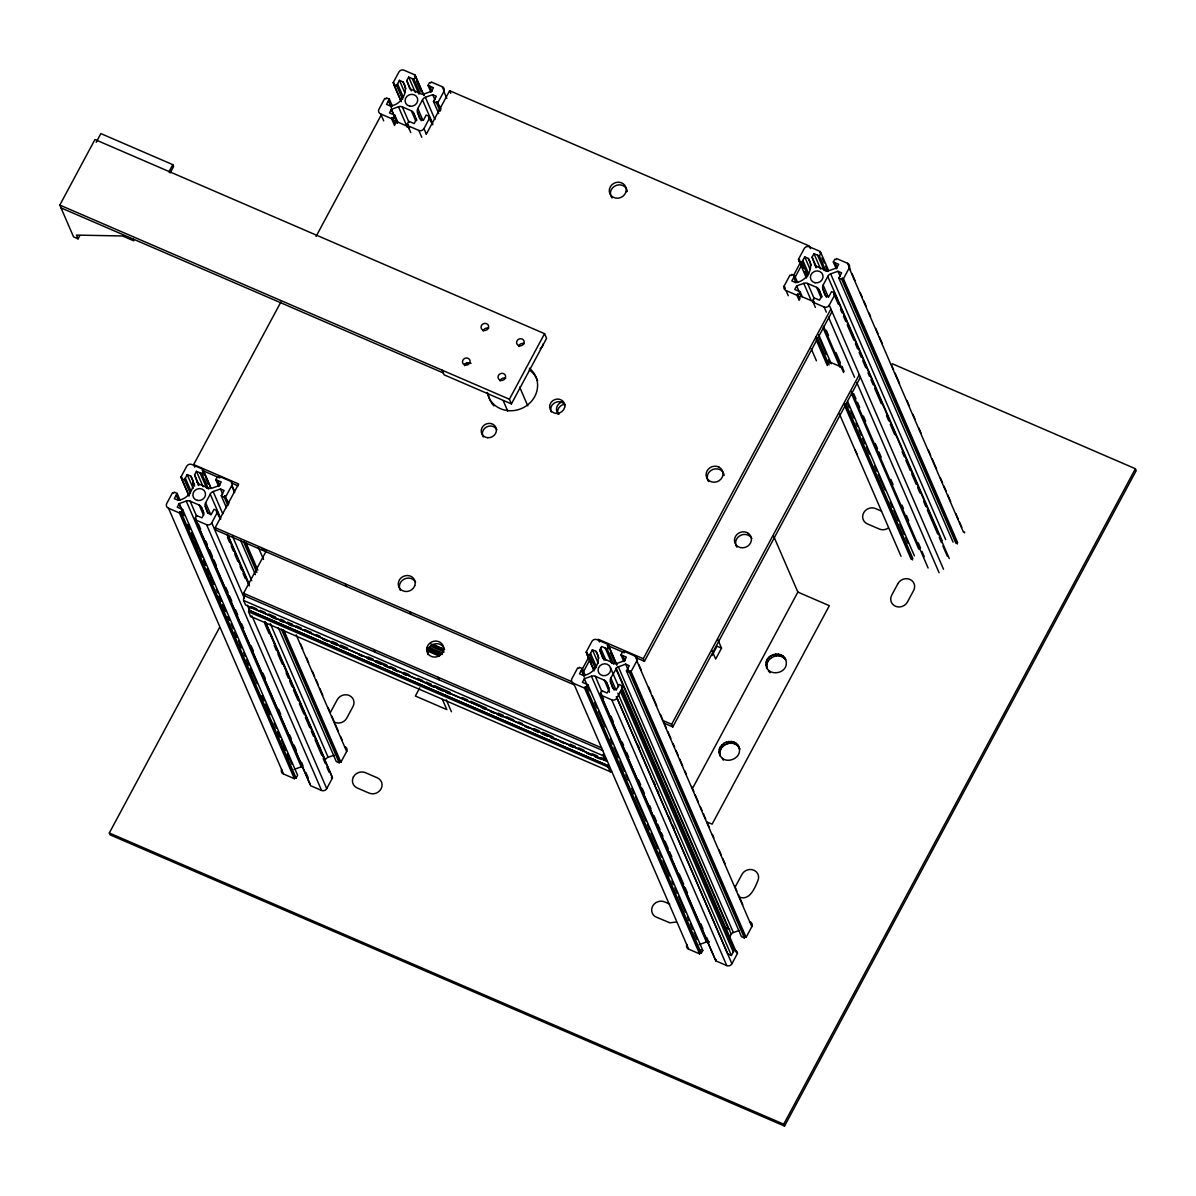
<?xml version="1.0" encoding="UTF-8"?>
<svg xmlns="http://www.w3.org/2000/svg" width="1196" height="1196" viewBox="0 0 1196 1196"><rect width="100%" height="100%" fill="white"/><g stroke="black" fill="none" stroke-linecap="round" stroke-linejoin="round"><path stroke-width="1.5" d="M719.155 751.865L720.426 756.156C713.085 743.194 736.99 734.598 739.771 749.294L737.857 745.228M719.977 753.734C719.394 744.316 733.223 739.263 738.665 747.096M766.053 664.468C765.141 652.463 785.593 649.877 786.31 662.449C787.237 674.454 766.771 677.041 766.053 664.468L767.324 668.773L766.501 666.89M766.86 666.336C766.292 656.918 780.106 651.88 785.548 659.699L784.74 657.83M735.435 886.52L742.507 873.469A8.985 8.252 -23.4 0 1 754.377 870.434A8.985 8.252 -23.4 0 1 757.636 881.228C754.855 887.866 749.862 900.603 739.98 897.269M810.454 248.633L809.318 246.017L449.636 90.702L426.195 134.401M79.803 235.597L78.069 238.841L73.569 236.898L59.8 205.069L94.962 139.528L544.569 333.669L546.602 338.348L511.425 403.904L444.15 374.841L442.116 370.162M96.188 142.339L100.868 133.593L172.807 164.659L173.614 166.528L170.146 172.986M168.905 171.94L172.807 164.659M189.103 495.862L180.94 477.01L186.681 466.305A3.857 3.528 -23.4 0 1 191.823 464.482L202.827 469.236L210.989 488.103M401.318 101.615L393.155 82.748L398.896 72.044A3.857 3.528 -23.4 0 1 404.039 70.22L415.042 74.974L423.952 95.545M188.893 495.727L181.478 478.579L182.061 477.488L180.94 477.01M401.109 101.466L393.693 84.318L394.276 83.227L393.155 82.748M294.395 778.701L179.385 512.935L179.968 511.843L294.978 777.609L294.395 778.701L283.512 773.991L168.501 508.225A3.857 3.528 -23.4 0 1 166.693 503.576L172.508 492.737L173.629 493.23L174.212 492.139L177.143 493.395L174.317 498.642L178.01 500.227C188.819 499.405 197.445 485.636 190.807 476.158L187.219 474.603L184.408 479.85L190.343 493.559M383.692 120.826L380.717 113.964A3.857 3.528 -23.4 0 1 378.908 109.314L384.723 98.476L385.845 98.969L386.428 97.878L389.358 99.133L386.532 104.381L390.225 105.966C401.034 105.143 409.66 91.374 403.022 81.896L399.434 80.341L396.624 85.589L402.559 99.298M194.813 467.188L193.677 464.571L280.851 302.08M316.073 236.434L381.225 114.98M203.843 512.83L201.616 507.687A5.113 4.694 -23.4 0 0 199.134 505.041L190.104 501.154A5.128 4.709 -23.4 0 0 186.247 501.049L179.146 503.576L177.232 507.164L182.629 509.481L297.625 775.247L296.1 778.088L294.978 777.609M198.461 485.456L194.574 474.827L196.458 471.329L201.84 473.661L208.523 489.089M443.731 90.148L442.251 86.725L431.233 81.971L430.65 83.062L429.528 82.569L428.004 85.409L433.401 87.742L431.472 91.33L424.371 93.841A5.128 4.709 -23.4 0 1 420.514 93.751L409.794 88.698L406.79 80.566L408.673 77.067L414.055 79.399L419.99 93.109M202.827 469.236L202.244 470.327L203.365 470.82L210.795 487.968M394.575 125.535L391.6 118.673L392.183 117.582L395.532 123.218M415.042 74.974L414.459 76.066L415.58 76.559L423.743 95.411M296.1 778.088L181.104 512.322L182.629 509.481M201.84 473.661L203.365 470.82M393.32 118.06L394.83 115.22L389.448 112.902L391.361 109.314L398.462 106.788A5.128 4.709 -23.4 0 1 402.319 106.893L411.349 110.794A5.113 4.694 -23.4 0 1 413.831 113.426L416.806 120.288M414.055 79.399L415.58 76.559M310.048 784.113L195.038 518.346L196.563 515.506L201.96 517.838L203.873 514.25L201.616 507.687M218.748 486.533L215.788 479.671L217.313 476.83L218.434 477.324L219.018 476.232L230.036 480.986A3.857 3.528 -23.4 0 1 231.65 485.711L234.61 492.573M409.481 129.228L407.253 124.085L408.778 121.245L414.175 123.577L416.088 119.989L413.831 113.426M264.944 621.89L332.473 777.923L326.732 788.627A3.857 3.528 -23.4 0 1 321.589 790.451L310.586 785.682L195.576 519.931L196.159 518.825L195.038 518.346M410.751 132.517L407.791 125.67L408.374 124.578L407.253 124.085M220.632 519.154L216.924 510.572L214.009 509.317L211.184 514.564L207.506 512.964L205.264 506.416A5.128 4.709 -23.4 0 1 205.607 502.769L210.242 494.142A5.143 4.709 -23.4 0 1 213.127 491.526L220.483 488.97L224.086 490.524L221.275 495.772L226.463 507.777M432.115 123.173L429.14 116.311L426.225 115.055L423.399 120.303L419.721 118.703L417.479 112.155A5.128 4.709 -23.4 0 1 417.823 108.507L422.457 99.881A5.143 4.709 -23.4 0 1 425.342 97.265L432.698 94.708L436.301 96.263L433.49 101.511L438.678 113.515M216.924 510.572L216.341 511.664L220.438 519.019M227.898 505.609L224.19 497.028L224.773 495.936L228.87 503.277M429.14 116.311L428.557 117.402L432.653 124.758M440.113 111.348L436.405 102.766L436.989 101.675L441.04 108.926M195.576 519.931L206.594 524.685A3.857 3.528 -23.4 0 0 211.722 522.861L217.463 512.157M225.909 496.43L231.65 485.711M407.791 125.67L418.809 130.424A3.857 3.528 -23.4 0 0 423.937 128.6L429.678 117.896M438.125 102.168L443.865 91.449A3.857 3.528 -23.4 0 0 442.251 86.725M574.304 684.874L216.327 530.291L215.19 527.675L238.632 483.976L193.677 464.571M892.336 363.778L1135.393 468.727L1136.2 470.611L784.531 1126.064L110.122 834.853L109.314 832.984L219.526 627.556M605.879 759.251L605.296 760.342L245.614 605.027L243.655 600.497A3.857 1.151 -66.6 0 1 244.717 595.892L243.58 593.276L266.155 551.192M611.605 771.241A3.857 1.151 -66.6 0 1 610.199 771.674L608.211 767.085L608.794 765.993L248.903 610.214L250.427 607.374L606.686 761.209M610.199 771.674L250.502 616.359L248.529 611.769L249.112 610.678M294.111 769.432L301.257 766.815A5.128 4.709 -23.4 0 1 302.558 766.531M511.425 403.904L509.406 399.225L544.569 333.669M278.399 627.795L336.27 761.538L339.201 762.794L339.784 761.703L282.66 629.679M339.784 761.703L340.905 762.181L346.661 751.477A3.857 3.528 -23.4 0 0 345.046 746.753M419.781 687.82L415.371 696.027L446.841 709.617L442.43 699.421M593.545 669.312L586.13 652.179L591.87 641.46A3.857 3.528 -23.4 0 1 596.998 639.651L608.017 644.405L616.912 664.976M594.083 670.896L586.668 653.749L587.251 652.657L586.13 652.179M793.367 275.738L800.124 263.15L798.465 259.323L804.205 248.619A3.857 3.528 -23.4 0 1 809.348 246.795L820.351 251.549L828.514 270.416M788.254 295.696L786.026 290.538A3.857 3.528 -23.4 0 1 784.217 285.889L790.033 275.05L791.154 275.543L791.737 274.452L794.652 275.708L797.627 282.57M806.418 278.04L799.003 260.907L799.586 259.801L798.465 259.323M699.57 953.87L584.575 688.104L585.158 687.012L700.168 952.764L699.57 953.87L688.687 949.161L573.676 683.394A3.857 3.528 -23.4 0 1 571.882 678.73L577.683 667.906L578.804 668.385L579.387 667.293L582.317 668.564L579.507 673.797L583.185 675.396C593.993 674.574 602.62 660.79 595.997 651.327L592.394 649.772L589.583 655.004L595.518 668.728M581.824 670.044L588.776 657.097M794.652 275.708L791.842 280.955L795.534 282.54C806.343 281.718 814.954 267.949 808.332 258.471L804.744 256.916L801.933 262.163L807.868 275.872M582.96 672.66L589.897 659.714M794.503 278.354L801.26 265.781M609.033 687.999L606.806 682.856A5.113 4.694 -23.4 0 0 604.324 680.21L595.294 676.308A5.128 4.709 -23.4 0 0 591.437 676.218L584.336 678.745L582.407 682.318L587.804 684.65L702.814 950.416L701.29 953.257L700.168 952.764M622.488 651.999L620.963 654.84L626.36 657.172L624.432 660.745L617.33 663.272A5.128 4.709 -23.4 0 1 613.473 663.182L602.754 658.129L599.749 649.981L601.633 646.483L607.03 648.815L613.697 664.243M822.115 296.862L819.14 290A5.113 4.694 -23.4 0 0 816.659 287.369L807.629 283.467A5.128 4.709 -23.4 0 0 803.772 283.362L796.671 285.889L794.757 289.477L800.139 291.809L802.367 296.952M815.971 267.769L812.099 257.14L813.968 253.642L819.365 255.974L826.047 271.402M608.914 648.92L607.433 645.496L608.017 644.405M701.29 953.257L586.279 687.491L587.804 684.65M607.03 648.815L608.555 645.975L616.717 664.841M799.137 300.39L796.91 295.248L797.493 294.156L800.109 298.073M820.351 251.549L819.768 252.64L820.89 253.133L819.365 255.974M798.629 294.65L800.139 291.809M744.375 937.963L629.38 672.197L629.963 671.106L744.973 936.872L744.375 937.963L741.46 936.692L626.45 670.926L629.26 665.694L625.672 664.139L617.136 667.323L610.797 677.923A5.128 4.709 -23.4 0 0 610.453 681.585L612.681 688.134L616.374 689.718L619.184 684.471L622.099 685.742L621.516 686.833L736.527 952.599L737.648 953.077L731.907 963.782A3.857 3.528 -23.4 0 1 726.779 965.606L715.761 960.851L716.344 959.76L715.223 959.267L600.213 693.516L601.738 690.675L607.134 692.992L609.063 689.419L606.806 682.856M715.761 960.851L600.751 695.085L601.334 693.994L600.213 693.516M623.609 652.478L624.192 651.386L635.211 656.141L637.438 661.283M815.328 307.387L812.562 300.659L814.087 297.819L819.484 300.151L821.398 296.563L819.14 290M836.273 268.846L833.313 261.984L834.838 259.143L835.959 259.637L836.542 258.545L847.56 263.299L850.52 270.161M949.25 558.517L834.449 292.885L831.534 291.63L828.708 296.877L825.031 295.277L822.788 288.729A5.128 4.709 -23.4 0 1 823.132 285.082L827.767 276.455A5.143 4.709 -23.4 0 1 830.652 273.839L838.007 271.283L841.61 272.838L838.8 278.085L953.063 542.132M750.221 921.907A3.857 3.528 -23.4 0 1 751.836 926.646L746.095 937.35L631.084 671.584L636.825 660.88A3.857 3.528 -23.4 0 0 635.211 656.141M838.321 304.277L833.866 293.977L834.449 292.885M955.978 543.388L841.715 279.341L842.298 278.249L843.434 278.743L957.697 542.79M812.562 300.659L813.684 301.153L813.101 302.244L824.119 306.998A3.857 3.528 -23.4 0 0 829.247 305.174L834.987 294.47L833.866 293.977M843.434 278.743L849.175 268.024A3.857 3.528 -23.4 0 0 847.56 263.299M831.968 311.752L644.42 661.328L643.284 658.712L830.831 309.136M860.358 377.338L672.795 726.929L671.659 724.298L859.221 374.722M712.009 655.572L717.032 646.199L721.532 648.142L715.671 659.071L711.979 650.564M692.977 787.581L797.867 592.095L773.588 536.002M699.286 944.586L706.432 941.985A5.128 4.709 -23.4 0 1 709.049 941.715M728.887 937.948L732.131 933.089L739.203 930.413M727.691 953.9L731.384 955.484L734.195 950.237L621.412 689.629M736.527 952.599L737.11 951.508L734.195 950.237M784.531 1126.064L783.724 1124.195L1135.393 468.727M444.374 648.83A8.596 7.894 -23.4 0 0 433.206 644.435L432.698 644.659A8.596 7.894 -23.4 0 0 429.319 647.514L429.02 647.978A8.596 7.894 -23.4 0 0 428.168 654.571M676.159 922.026L669.924 922.834L656.395 917.168A8.985 8.252 -23.4 0 1 654.092 915.673L653.704 915.284A8.985 8.252 -23.4 0 1 664.602 901.874L669.715 904.086M265.886 622.727L325.252 759.909A5.143 4.709 -23.4 0 1 328.138 757.292L334.028 755.244M833.313 261.984L838.71 264.316L836.781 267.904L829.68 270.416A5.128 4.709 -23.4 0 1 825.823 270.326L816.195 266.17L814.491 264.346M393.693 84.318L396.624 85.589M433.49 101.511L436.405 102.766M799.003 260.907L801.933 262.163M838.8 278.085L841.715 279.341M380.717 113.964L391.6 118.673M800.857 296.189L814.192 301.945M396.31 121.484L409.585 127.225M786.026 290.538L796.91 295.248M829.247 361.775L842.567 367.531M881.557 511.17L875.607 508.599A8.985 8.252 -23.4 0 0 867.758 508.898L867.235 509.167A8.985 8.252 -23.4 0 0 867.399 523.893L879.314 529.036A8.985 8.252 -23.4 0 0 888.18 528.154M59.8 205.069L509.406 399.225M61.011 207.88L443.327 372.973M797.867 592.095L829.336 605.684L712.113 824.164L707.135 822.026M643.284 658.712L598.314 639.292L599.45 641.923M203.141 470.776L219.795 477.966M231.441 483.005L238.109 485.875M607.433 645.496L624.432 652.702M636.093 657.74L644.42 661.328M215.788 479.671L221.185 482.003L219.257 485.591L212.155 488.103A5.128 4.709 -23.4 0 1 208.298 488.013L198.671 483.857L196.966 482.033M629.963 671.106L631.084 671.584M181.478 478.579L184.408 479.85M221.275 495.772L224.19 497.028M586.668 653.749L589.583 655.004M626.45 670.926L629.38 672.197M621.516 686.833L622.638 687.311L616.897 698.03A3.857 3.528 -23.4 0 1 611.769 699.839L600.751 695.085M179.968 511.843L181.104 512.322M663.346 720.71L671.659 724.298M585.158 687.012L586.279 687.491M215.19 527.675L571.464 681.526M168.501 508.225L179.385 512.935M573.676 683.394L584.575 688.104M261.49 549.323L266.484 551.476M664.468 723.326L672.795 726.929M433.042 644.495L444.553 649.473M430.44 643.762L444.15 649.667M431.562 645.586L443.552 650.759M430.381 646.064L444.09 651.984M428.856 647.26L442.565 653.166M426.778 647.813L442.191 654.466M428.004 649.787L439.993 654.974M427.421 650.983L439.41 656.155M243.58 593.276L601.558 747.844M244.717 595.892L602.694 750.475M243.655 600.497L603.337 755.812L605.296 760.342M251.534 606.626L256.677 608.839M260.1 610.319L265.243 612.546M268.666 614.026L275.514 616.986M280.656 619.199L284.08 620.679M287.503 622.159L292.646 624.372M296.07 625.852L301.213 628.079M304.636 629.559L311.483 632.505M316.626 634.732L320.05 636.212M332.04 641.385L337.182 643.612M340.606 645.078L347.453 648.038M368.009 656.918L373.137 659.131M376.576 660.611L386.846 665.051M390.27 666.531L395.413 668.758M403.979 672.451L409.107 674.664M417.673 678.371L422.816 680.584M426.239 682.064L431.382 684.276M434.806 685.757L450.219 692.424M462.209 697.597L467.352 699.81M470.776 701.29L486.189 707.957M498.179 713.13L503.322 715.343M506.745 716.823L513.592 719.783M518.735 722.01L522.159 723.475M534.149 728.663L539.276 730.876M542.715 732.356L552.986 736.796M570.118 744.196L575.246 746.409M578.685 747.889L583.812 750.101M592.379 753.809L597.522 756.022M600.945 757.502L606.088 759.729M271.313 616.986L276.455 619.214M279.879 620.694L283.303 622.174M288.445 624.387L291.869 625.867M322.696 639.187L327.839 641.4M331.262 642.88L336.39 645.093M339.828 646.573L344.956 648.8M358.665 654.705L362.089 656.185M367.232 658.413L370.655 659.893M375.783 662.106L380.926 664.333M384.35 665.813L389.492 668.026M392.916 669.506L398.059 671.718M403.202 673.946L406.625 675.426M428.886 685.039L434.028 687.252M437.452 688.732L442.595 690.959M446.018 692.424L449.442 693.904M481.988 707.957L485.412 709.437M490.539 711.665L493.978 713.145M497.401 714.625L502.529 716.838M524.805 726.45L528.228 727.93M533.371 730.158L538.499 732.371M541.923 733.851L547.065 736.063M550.489 737.543L555.632 739.771M560.775 741.983L564.198 743.464M569.341 745.676L572.764 747.156M586.459 753.076L591.601 755.304M595.025 756.784L600.168 758.997M248.903 610.214L608.794 765.993M248.529 611.769L608.211 767.085M723.67 926.855L728.484 928.948A5.128 4.709 -23.4 0 0 729.724 929.292M744.973 936.872L746.095 937.35M331.352 777.43L332.473 777.923M701.005 949.639L702.814 950.416M109.314 832.984L783.724 1124.195M719.618 754.287C723.625 765.918 742.97 758.922 738.964 747.425M768.43 670.956L770.134 672.765L769.327 670.896M852.015 273.585L854.976 280.447M860.178 292.452L862.391 297.595M863.886 301.018L866.113 306.161M869.073 313.023L870.553 316.447M875.756 328.452L877.984 333.594M879.464 337.033L882.424 343.88M891.334 364.466L893.562 369.609M895.042 373.032L899.497 383.318M906.912 400.466L909.139 405.608M912.847 414.19L915.075 419.333M918.782 427.899L921.01 433.042M928.44 450.189L930.652 455.332M932.147 458.756L936.588 469.056M940.31 477.623L942.523 482.765M944.018 486.189L946.245 491.347M947.725 494.77L950.685 501.632M955.888 513.637L958.116 518.78M959.596 522.204L961.823 527.346M849.175 268.024L963.438 532.085M842.298 278.249L957.308 544.016M835.107 262.761L837.335 267.904M838.007 271.283L840.235 276.426M830.652 273.839L945.662 539.605M821.996 257.783L824.223 262.926M825.703 266.364L827.931 271.507M827.767 276.455L942.029 540.502M817.571 255.197L824.253 270.625M840.534 309.42L842.029 312.844M843.509 316.267L845.736 321.41M847.217 324.849L853.899 340.277M855.379 343.701L857.607 348.843M859.087 352.282L861.314 357.425M862.794 360.848L865.769 367.71M867.997 372.853L869.477 376.277M870.957 379.715L873.185 384.858M874.665 388.281L881.347 403.725M886.55 415.715L888.763 420.857M890.258 424.296L894.698 434.582M902.128 451.729L904.355 456.872M905.835 460.296L910.291 470.581M911.771 474.02L916.226 484.305M917.706 487.729L919.933 492.872M923.641 501.453L925.868 506.596M927.348 510.019L937.739 534.029M939.219 537.452L941.446 542.595M942.926 546.034L947.382 556.319M813.968 253.642L820.65 269.07M812.099 257.14L816.554 267.426M823.132 285.082L828.335 297.086M822.788 288.729L826.511 297.296M829.247 305.174L943.509 569.221M808.332 258.471L811.307 265.333M804.744 256.916L809.931 268.921M816.659 287.369L821.114 297.654M824.119 306.998L826.331 312.141M828.559 317.284L854.527 377.293M856.755 382.436L939.114 572.764M802.86 260.414L808.795 274.138M800.333 261.52L803.293 268.382M804.788 271.806L807.016 276.949M807.629 283.467L814.312 298.895M826.301 330.29L828.529 335.433M835.944 352.581L840.399 362.866M841.879 366.305L844.107 371.448M853.75 393.738L855.977 398.881M857.457 402.305L859.685 407.447M863.392 416.029L865.62 421.171M875.263 443.462L877.49 448.605M878.97 452.028L881.198 457.171M890.856 479.461L893.068 484.604M901.978 505.19L903.458 508.614M906.433 515.476L908.661 520.619M918.304 542.909L920.531 548.052M922.011 551.476L924.239 556.618M823.491 326.239L843.524 372.539M851.687 391.391L928.111 567.995M803.772 283.362L811.187 300.51M823.057 327.943L840.13 367.381M851.253 393.11L918.782 549.128M793.725 277.457L795.953 282.6M818.692 334.671L831.31 363.808M847.635 401.542L914.417 555.856M796.671 285.889L801.126 296.174M819.679 339.036L826.301 354.554M828.574 359.622L830.009 363.136M847.127 402.484L849.31 407.716M850.834 411.05L853.765 418.002M856.037 423.055L857.517 426.494M858.997 429.917L861.225 435.06M862.705 438.484L864.887 443.716M866.412 447.065L869.343 454.002M874.575 465.917L876.758 471.149M878.283 474.498L884.965 489.926M890.168 501.931L892.336 507.164M893.875 510.498L898.271 520.873M899.811 524.222L904.266 534.507M905.746 537.931L907.928 543.163M817.167 337.511L829.037 364.944M846.11 404.383L912.892 558.696M797.493 294.156L799.72 299.299M816.046 337.018L827.916 364.451M844.989 403.889L912.503 559.922M816.21 339.828L827.333 365.542M844.391 404.981L911.173 559.294M784.217 285.889L785.323 288.445M855.08 449.636L857.293 454.734M811.247 348.843L816.449 360.848M839.443 413.995L901.037 556.304M783.036 656.021L783.843 657.89M780.868 654.72L781.676 656.589M778.387 654.018L779.194 655.886M775.741 653.958L776.563 655.827M773.139 654.541L773.947 656.41M770.747 655.722L771.555 657.606M768.714 657.441L769.521 659.325M767.189 659.579L767.996 661.448M766.277 661.971L767.099 663.84M717.854 639.636L721.532 648.142M736.153 743.419L736.96 745.287M733.985 742.118L734.793 743.987M731.489 741.415L732.311 743.284M449.636 90.702L450.772 93.318M728.857 741.341L729.665 743.224M726.256 741.924L727.063 743.807M443.865 91.449L446.826 98.311M723.849 743.12L724.656 744.988M721.816 744.839L722.638 746.723M720.306 746.977L721.113 748.846M719.394 749.369L720.201 751.238M722.444 758.294L723.251 760.163M436.989 101.675L440.711 110.256M429.798 86.187L432.025 91.33M432.698 94.708L434.925 99.851M428.004 85.409L430.964 92.271M425.342 97.265L434.985 119.555M416.686 81.208L421.142 91.494M422.457 99.881L432.847 123.876M412.261 78.622L418.944 94.05M408.673 77.067L415.341 92.496M406.79 80.566L411.245 90.851M417.823 108.507L423.025 120.512M417.479 112.155L421.201 120.721M423.937 128.6L426.165 133.743M403.022 81.896L405.997 88.758M399.434 80.341L404.622 92.346M411.349 110.794L415.804 121.08M418.809 130.424L421.769 137.271M397.55 83.84L403.486 97.549M402.319 106.893L409.002 122.321M398.462 106.788L407.373 127.374M519.692 387.16L527.795 405.878M638.918 664.722L641.146 669.865M648.576 687.012L650.788 692.155M652.283 695.579L656.739 705.864M660.446 714.446L662.674 719.588M664.154 723.012L666.381 728.155M667.861 731.593L670.821 738.44M673.049 743.598L674.544 747.022M676.024 750.445L678.252 755.588M679.732 759.026L682.707 765.889M684.919 771.031L686.414 774.455M691.602 786.46L693.83 791.603M695.31 795.026L698.285 801.888M700.512 807.031L701.992 810.454M703.472 813.893L705.7 819.036M707.18 822.459L709.407 827.602M712.382 834.464L713.863 837.888M719.05 849.893L721.278 855.035M722.773 858.474L725 863.617M734.643 885.907L736.871 891.05M738.351 894.473L742.806 904.759M636.825 660.88L751.836 926.646M389.358 99.133L392.318 105.996M394.83 115.22L397.805 122.082M388.416 100.883L391.376 107.745M397.296 123.038L391.361 109.314L397.251 123.113M392.183 117.582L395.158 124.444M622.757 655.617L624.985 660.76M625.672 664.139L628.633 670.986M620.963 654.84L623.938 661.702M503.292 400.839L507.702 411.05M618.317 666.695L733.312 932.461M610.394 652.358L614.849 662.644M616.149 668.22L731.145 933.986M615.701 668.325L728.484 928.948M605.236 648.038L611.904 663.481M610.513 667.846A6.414 5.89 -23.4 0 1 602.739 675.605A6.414 5.89 -23.4 0 1 599.914 665.783A6.414 5.89 -23.4 0 1 610.513 667.846L618.676 686.713M620.47 691.363L733.253 951.986M600.706 648.217L605.909 660.222M599.749 649.981L604.204 660.267M617.854 693.157L731.384 955.484M610.797 677.923L615.985 689.928M610.453 681.585L614.161 690.152M637.902 745.018L639.382 748.442M653.479 781.018L654.974 784.456M657.202 789.599L658.682 793.023M669.072 817.032L670.552 820.456M672.78 825.599L674.26 829.037M616.478 696.745L727.781 953.93M616.389 696.7L731.907 963.782M595.997 651.327L598.957 658.174M592.394 649.772L598.329 663.481M604.324 680.21L609.512 692.215M611.769 699.839L726.779 965.606M590.525 653.27L596.46 666.979M589.479 657.8L591.706 662.943M595.294 676.308L601.962 691.736M601.334 693.994L603.561 699.137M610.992 716.284L613.219 721.427M622.114 741.998L623.594 745.437M626.569 752.299L628.797 757.442M638.44 779.732L640.667 784.875M642.147 788.299L644.375 793.441M649.563 805.446L651.058 808.87M654.018 815.732L656.245 820.875M657.725 824.298L659.953 829.456M661.448 832.879L662.928 836.303M665.155 841.446L668.115 848.308M669.596 851.746L671.823 856.889M679.253 874.022L683.693 884.322M685.188 887.746L687.416 892.889M700.766 923.746L702.994 928.903M706.701 937.47L708.929 942.612M591.437 676.218L706.432 941.985M582.317 668.564L585.278 675.411M581.376 670.298L584.351 677.16M584.336 678.745L589.479 690.825M594.711 702.74L596.894 707.972M598.434 711.321L605.101 726.749M610.304 738.754L612.472 743.987M614.011 747.321L618.407 757.696M619.947 761.045L624.402 771.33M625.882 774.754L628.064 779.986M631.817 788.478L634 793.71M635.525 797.044L645.915 821.054M647.395 824.478L649.578 829.71M651.102 833.059L657.74 848.577M659.265 851.911L661.493 857.054M662.973 860.492L669.611 876.01M671.883 881.063L673.318 884.577M674.843 887.925L677.026 893.158M678.566 896.492L685.188 912.01M687.461 917.063L688.941 920.501M690.436 923.925L692.619 929.157M694.143 932.506L697.059 939.443M409.75 611.694L410.886 614.31M438.14 677.28L439.261 679.896M446.272 699.839L451.415 711.74M345.345 583.872L346.481 586.503M373.735 649.473L374.871 652.089M132.95 238.946L133.758 240.815L122.515 235.971L76.439 235.089L78.069 238.841M232.263 486.129L234.491 491.272M300.525 643.867L302.752 649.009M306.46 657.591L308.688 662.734M312.395 671.3L314.623 676.443M316.103 679.881L318.33 685.024M319.81 688.448L322.785 695.31M327.973 707.314L330.201 712.457M331.681 715.881L333.908 721.024M335.388 724.462L338.363 731.309M340.591 736.467L342.071 739.89M258.351 547.439L263.554 559.444M296.204 634.882L346.661 751.477M245.942 542.715L257.813 570.148M283.781 630.157L340.905 762.181M224.773 495.936L228.496 504.503M244.806 542.236L256.692 569.67M217.582 480.448L219.81 485.591M243.491 541.609L256.841 572.465M281.329 629.051L339.201 762.794M220.483 488.97L222.71 494.112M240.56 540.353L255.406 574.633M213.127 491.526L222.77 513.817M232.428 536.107L251.713 580.688M270.266 623.55L328.138 757.292M202.991 472.046L204.471 475.47M205.951 478.908L208.179 484.051M210.242 494.142L220.632 518.137M228.047 535.285L248.828 583.304M228.062 536.301L248.828 584.306M265.153 622.025L331.935 776.339M227.105 534.448L249.366 585.876M200.046 472.883L206.729 488.312M227.464 537.393L229.692 542.535M231.172 545.959L233.399 551.102M234.894 554.54L237.855 561.387M240.082 566.53L241.562 569.969M243.057 573.392L245.27 578.535M264.57 623.116L269.025 633.402M274.213 645.406L276.44 650.549M277.921 653.988L282.376 664.273M286.083 672.84L288.311 677.983M289.791 681.421L292.018 686.564M293.498 689.987L297.954 700.273M299.434 703.711L303.889 713.997M305.384 717.421L309.824 727.706M311.319 731.145L313.531 736.288M315.026 739.711L321.694 755.139M323.189 758.578L325.417 763.721M326.897 767.144L329.124 772.287M196.458 471.329L203.126 486.757M194.574 474.827L199.029 485.113M205.607 502.769L210.81 514.773M205.264 506.416L208.239 513.278M211.722 522.861L244.373 598.299M247.333 605.161L249.56 610.304M252.535 617.166L326.732 788.627M190.807 476.158L194.529 484.724M193.079 482.646L194.559 486.069M187.219 474.603L193.154 488.327M199.134 505.041L203.589 515.341M206.594 524.685L321.589 790.451M185.335 478.101L190.538 490.106M190.104 501.154L196.787 516.582M198.386 523.983L200.614 529.125M205.802 541.115L207.297 544.554M209.509 549.697L212.484 556.559M213.964 559.982L216.192 565.125M225.835 587.415L228.062 592.558M229.542 595.982L231.77 601.14M235.477 609.706L237.705 614.849M241.428 623.43L243.64 628.573M251.07 645.705L253.298 650.863M262.941 673.154L265.168 678.296M278.519 709.153L280.746 714.296M289.656 734.867L291.136 738.306M294.096 745.153L296.324 750.311M301.527 762.301L303.007 765.739M305.967 772.586L308.194 777.744M186.247 501.049L301.257 766.815M177.143 493.395L180.103 500.257M176.201 495.144L178.428 500.287M179.146 503.576L184.348 515.581L179.101 503.666M190.284 529.29L188.056 524.147L190.239 529.38M202.154 556.723L191.764 532.728L193.946 537.961M203.634 560.162L205.862 565.304M207.342 568.728L214.024 584.156L211.004 577.384M216.252 589.299L217.732 592.738M219.212 596.161L221.439 601.304L219.167 596.251M222.919 604.742L225.894 611.59L222.875 604.817M228.122 616.747L229.602 620.171M231.082 623.594L233.31 628.737M237.017 637.319L234.79 632.176L236.972 637.408M238.512 640.742L241.472 647.604M243.7 652.747L245.18 656.17M248.888 664.752L246.675 659.609L248.843 664.841M257.05 683.604L250.383 668.175L252.565 673.408M262.253 695.609L264.48 700.751L262.208 695.698M265.961 704.19L270.416 714.475M274.123 723.042L276.351 728.185M277.831 731.623L280.058 736.766M281.538 740.189L285.994 750.475L283.721 745.422M287.474 753.914L291.929 764.199M195.426 541.384L198.386 548.246M200.614 553.389L202.109 556.813M203.589 560.251L205.817 565.394M207.297 568.818L209.524 573.96M228.077 616.822L229.557 620.261M239.948 644.255L241.428 647.694M265.916 704.265L270.371 714.565M277.786 731.698L280.014 736.856M287.429 753.988L289.656 759.131M334.297 722.1A8.985 8.252 -23.4 0 0 346.78 718.078L352.999 706.507A8.985 8.252 -23.4 0 0 349.232 695.459A8.985 8.252 -23.4 0 0 337.257 699.705L331.038 711.291A8.985 8.252 -23.4 0 0 330.574 712.308M283.512 773.991A3.857 3.528 -23.4 0 1 281.703 769.327M688.687 949.161A3.857 3.528 -23.4 0 1 686.878 944.496M964.604 531.966A3.857 3.528 -23.4 0 1 964.514 532.893M558.936 414.324A7.699 7.071 -23.4 0 1 562.763 401.766M736.93 547.14A8.596 7.894 -23.4 0 1 735.66 543.791L735.615 543.268A8.596 7.894 -23.4 0 1 748.023 535.105L748.502 535.33A8.596 7.894 -23.4 0 1 751.791 538.604M558.128 414.369A7.699 7.071 -23.4 0 1 564.886 404.233M251.908 615.925A3.857 1.151 -66.6 0 1 250.502 616.359M603.337 755.812A3.857 1.151 -66.6 0 1 603.367 753.929M724.163 475.47A8.596 7.894 -23.4 0 0 720.127 469.744L719.633 469.52A8.596 7.894 -23.4 0 0 707.225 477.682L707.27 478.191A8.596 7.894 -23.4 0 0 708.54 481.54M400.436 590.39A8.596 7.894 -23.4 0 1 399.972 589.464M399.793 588.985A8.596 7.894 -23.4 0 1 400.63 582.377L400.929 581.929A8.596 7.894 -23.4 0 1 415.595 582.273M611.186 196.652A8.596 7.894 -23.4 0 1 616.613 185.26A8.596 7.894 -23.4 0 1 627.332 191.465M612.038 197.953A8.596 7.894 -23.4 0 1 611.724 197.534M483.274 437.003A7.699 7.071 -23.4 0 1 486.518 426.987A7.699 7.071 -23.4 0 1 496.848 429.738M464.781 363.988A7.699 7.071 -23.4 0 1 470.566 363.061M543.223 343.805A7.699 7.071 -23.4 0 1 540.188 348.664M529.275 369.938A25.669 23.561 -23.4 0 1 537.572 380.881M493.963 405.937A25.669 23.561 -23.4 0 1 491.152 402.245M490.405 400.899A25.669 23.561 -23.4 0 1 488.192 393.529M529.394 368.248A25.669 23.561 -23.4 0 1 535.449 395.099L534.732 396.549A25.669 23.561 -23.4 0 1 500.541 408.703L499.091 408.015A25.669 23.561 -23.4 0 1 487.28 392.452M551.266 411.887A7.699 7.071 -23.4 0 1 552.118 405.145L552.417 404.741A7.699 7.071 -23.4 0 1 565.02 405.055M464.601 365.677A3.857 3.528 -23.4 0 1 470.895 363.449M483.169 331.068A3.857 3.528 -23.4 0 1 488.641 328.347M500.137 381.016A3.857 3.528 -23.4 0 1 505.609 378.295M518.705 346.406A3.857 3.528 -23.4 0 1 524.177 343.686M564.736 406.909L564.647 407.373A7.699 7.071 -23.4 0 1 554.152 412.994A7.699 7.071 -23.4 0 1 550.982 402.514L551.281 402.125A7.699 7.071 -23.4 0 1 564.736 406.909M625.912 191.973L625.732 192.481A8.596 7.894 -23.4 0 1 611.365 195.845A8.596 7.894 -23.4 0 1 615.925 182.51A8.596 7.894 -23.4 0 1 625.912 191.973M414.728 585.756L414.534 586.249A8.596 7.894 -23.4 0 1 402.828 590.809A8.596 7.894 -23.4 0 1 399.494 579.761L399.808 579.312A8.596 7.894 -23.4 0 1 414.728 585.756M443.118 651.342L442.909 651.85A8.596 7.894 -23.4 0 1 431.218 656.395A8.596 7.894 -23.4 0 1 427.884 645.362L428.183 644.898A8.596 7.894 -23.4 0 1 443.118 651.342M353.418 776.922L353.164 777.43A8.985 8.252 -23.4 0 0 357.185 787.97L369.101 793.112A8.985 8.252 -23.4 0 0 381.076 788.867A8.985 8.252 -23.4 0 0 377.308 777.819L365.393 772.676A8.985 8.252 -23.4 0 0 353.418 776.922M897.927 583.633L891.708 595.204A8.985 8.252 -23.4 0 0 895.475 606.252A8.985 8.252 -23.4 0 0 907.45 602.007L913.654 590.42A8.985 8.252 -23.4 0 0 909.902 579.387A8.985 8.252 -23.4 0 0 897.927 583.633M718.99 467.128L718.512 466.889A8.596 7.894 -23.4 0 0 706.089 475.051L706.133 475.574A8.596 7.894 -23.4 0 0 719.14 480.687A8.596 7.894 -23.4 0 0 718.99 467.128M747.38 532.713L746.887 532.489A8.596 7.894 -23.4 0 0 734.479 540.652L734.523 541.175A8.596 7.894 -23.4 0 0 747.515 546.288A8.596 7.894 -23.4 0 0 747.38 532.713M409.765 106.175A6.414 5.89 -23.4 0 0 417.539 98.431A6.414 5.89 -23.4 0 0 406.939 96.353A6.414 5.89 -23.4 0 0 409.765 106.175M197.549 500.436A6.414 5.89 -23.4 0 0 205.323 492.677A6.414 5.89 -23.4 0 0 194.724 490.614A6.414 5.89 -23.4 0 0 197.549 500.436M815.074 282.749A6.414 5.89 -23.4 0 0 822.848 275.005A6.414 5.89 -23.4 0 0 812.248 272.927A6.414 5.89 -23.4 0 0 815.074 282.749M487.654 437.691A7.699 7.071 -23.4 0 0 495.906 427.54A7.699 7.071 -23.4 0 0 482.885 426.404A7.699 7.071 -23.4 0 0 487.654 437.691M519.572 345.823A3.857 3.528 -23.4 0 0 524.027 340.995A3.857 3.528 -23.4 0 0 517.599 340.023A3.857 3.528 -23.4 0 0 519.572 345.823M465.468 365.094A3.857 3.528 -23.4 0 0 469.923 360.265A3.857 3.528 -23.4 0 0 463.495 359.293A3.857 3.528 -23.4 0 0 465.468 365.094M484.036 330.485A3.857 3.528 -23.4 0 0 488.491 325.656A3.857 3.528 -23.4 0 0 482.063 324.684A3.857 3.528 -23.4 0 0 484.036 330.485M501.004 380.433A3.857 3.528 -23.4 0 0 505.46 375.604A3.857 3.528 -23.4 0 0 499.016 374.647A3.857 3.528 -23.4 0 0 501.004 380.433"/></g></svg>
